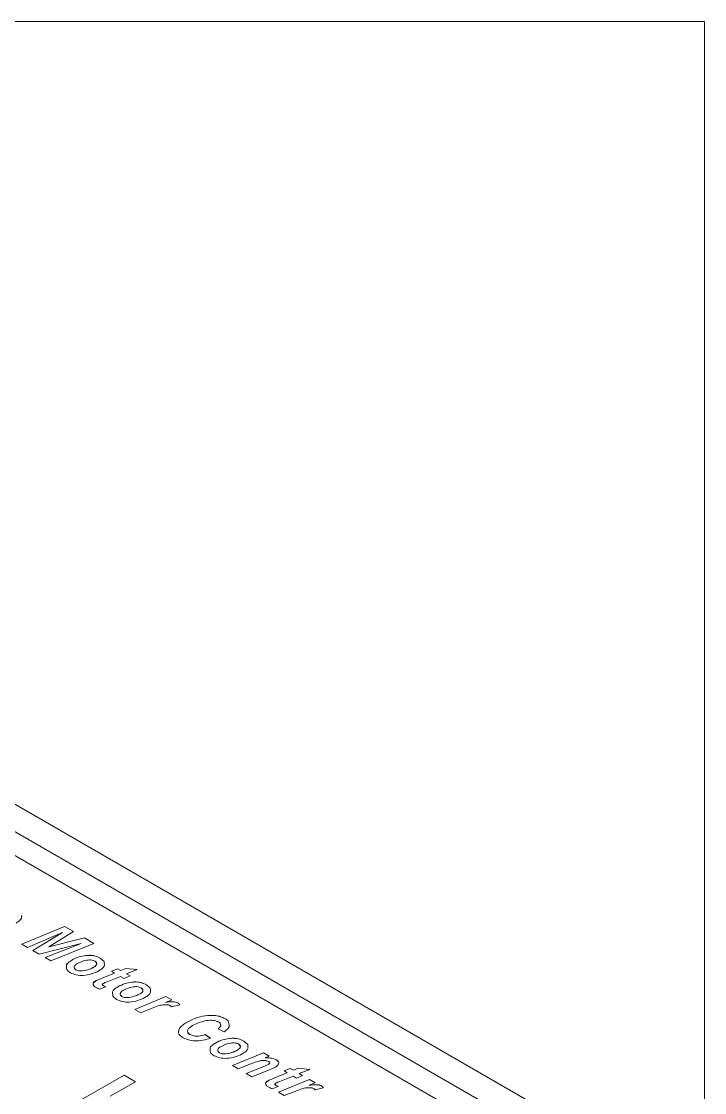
# Model space of a CAD drawing. Header units: millimetres. Extents: x 2 to 278, y 1 to 215.
# Drawn here: x 262.79 to 277.99, y 190.82 to 214.65 of the extents above; entities that cross this region are included whole.
import ezdxf

# ---------------------------------------------------------------- set-up
doc = ezdxf.new("R2010")
doc.units = ezdxf.units.MM

msp = doc.modelspace()

# ---------------------------------------------------------------- linework, layer by layer
at = {"color": 7, "linetype": 'Continuous', "lineweight": 18}
for p, q in [((1.579, 214.645), (277.989, 214.645)), ((277.989, 0.903), (277.989, 214.645)), ((234.449, 213.514), (275.814, 189.634)), ((233.918, 213.208), (275.284, 189.328)), ((274.471, 189.267), (234.29, 212.463)), ((262.792, 194.763), (262.794, 194.736)), ((262.798, 194.127), (263.751, 194.517)), ((262.798, 194.127), (263.751, 194.516)), ((263.708, 194.387), (262.927, 194.053)), ((263.047, 193.984), (263.708, 194.387)), ((263.047, 193.984), (263.708, 194.386)), ((263.948, 194.403), (263.398, 194.062)), ((263.708, 194.386), (263.708, 194.387)), ((263.751, 194.517), (263.948, 194.403)), ((263.751, 194.516), (263.751, 194.517)), ((263.751, 194.516), (263.948, 194.403)), ((264.121, 194.143), (263.182, 193.906)), ((263.316, 193.829), (264.121, 194.143)), ((263.316, 193.829), (264.121, 194.142)), ((263.398, 194.062), (264.192, 194.262)), ((263.398, 194.062), (264.192, 194.262)), ((264.121, 194.142), (264.121, 194.143)), ((264.192, 194.262), (264.404, 194.139)), ((264.192, 194.262), (264.404, 194.139)), ((264.192, 194.262), (264.192, 194.262)), ((262.927, 194.053), (262.798, 194.127)), ((263.182, 193.906), (263.047, 193.984)), ((263.398, 194.062), (263.398, 194.062)), ((264.404, 194.139), (263.445, 193.754)), ((263.445, 193.754), (263.316, 193.829)), ((263.911, 193.769), (263.911, 193.769)), ((264.222, 193.872), (264.222, 193.872)), ((264.546, 193.814), (264.629, 193.739)), ((264.546, 193.813), (264.546, 193.814)), ((264.546, 193.813), (264.629, 193.739)), ((264.002, 193.554), (264.002, 193.555)), ((264.154, 193.533), (264.154, 193.533)), ((264.404, 193.614), (264.404, 193.615)), ((264.584, 193.369), (264.865, 193.483)), ((264.584, 193.368), (264.865, 193.482)), ((264.796, 193.523), (264.934, 193.578)), ((264.796, 193.523), (264.934, 193.577)), ((264.865, 193.483), (264.796, 193.523)), ((264.865, 193.482), (264.865, 193.483)), ((264.934, 193.578), (265.003, 193.538)), ((264.934, 193.577), (264.934, 193.578)), ((264.934, 193.577), (265.003, 193.537)), ((265.003, 193.538), (265.112, 193.582)), ((265.003, 193.537), (265.112, 193.582)), ((265.003, 193.537), (265.003, 193.538)), ((265.112, 193.582), (265.365, 193.558)), ((265.112, 193.582), (265.365, 193.558)), ((265.112, 193.582), (265.112, 193.582)), ((265.365, 193.558), (265.131, 193.464)), ((265.131, 193.464), (265.208, 193.419)), ((265.131, 193.463), (265.131, 193.464)), ((265.131, 193.463), (265.208, 193.419)), ((264.441, 193.305), (264.441, 193.306)), ((264.584, 193.368), (264.584, 193.369)), ((264.615, 193.2), (264.615, 193.201)), ((264.994, 193.409), (264.701, 193.29)), ((265.073, 193.363), (264.994, 193.409)), ((265.208, 193.419), (265.073, 193.363)), ((265.249, 193.28), (265.249, 193.28)), ((265.572, 193.221), (265.655, 193.146)), ((265.572, 193.221), (265.655, 193.146)), ((265.572, 193.221), (265.572, 193.221)), ((264.663, 193.178), (264.529, 193.125)), ((264.937, 193.176), (264.937, 193.177)), ((265.028, 192.962), (265.028, 192.962)), ((265.315, 192.675), (266.006, 192.958)), ((265.315, 192.675), (266.006, 192.958)), ((265.43, 193.022), (265.43, 193.022)), ((266.006, 192.958), (266.135, 192.884)), ((266.006, 192.958), (266.135, 192.884)), ((266.006, 192.958), (266.006, 192.958)), ((265.181, 192.94), (265.181, 192.941)), ((266.135, 192.884), (265.999, 192.83)), ((265.999, 192.83), (265.999, 192.83)), ((266.312, 192.775), (266.131, 192.731)), ((266.27, 192.818), (266.27, 192.819)), ((265.444, 192.6), (265.315, 192.675)), ((265.664, 192.687), (265.444, 192.6)), ((266.478, 192.392), (266.478, 192.393)), ((267.302, 192.174), (267.165, 192.241)), ((267.314, 192.471), (267.314, 192.472)), ((266.536, 192.116), (266.536, 192.116)), ((266.88, 192.113), (266.996, 192.033)), ((266.88, 192.112), (266.88, 192.113)), ((266.88, 192.112), (266.996, 192.033)), ((267.417, 192.028), (267.417, 192.028)), ((267.106, 191.925), (267.106, 191.925)), ((267.599, 191.77), (267.599, 191.771)), ((267.74, 191.97), (267.824, 191.894)), ((267.74, 191.969), (267.74, 191.97)), ((267.74, 191.969), (267.824, 191.894)), ((267.196, 191.71), (267.196, 191.711)), ((267.349, 191.689), (267.349, 191.689)), ((267.484, 191.423), (268.175, 191.707)), ((267.484, 191.423), (268.175, 191.706)), ((268.175, 191.707), (268.303, 191.632)), ((268.175, 191.706), (268.175, 191.707)), ((268.175, 191.706), (268.303, 191.632)), ((268.303, 191.632), (268.213, 191.596)), ((268.213, 191.595), (268.213, 191.596)), ((268.467, 191.55), (268.467, 191.55)), ((267.612, 191.349), (267.484, 191.423)), ((267.896, 191.462), (267.612, 191.349)), ((267.79, 191.246), (268.182, 191.407)), ((267.79, 191.246), (268.182, 191.406)), ((268.313, 191.333), (267.918, 191.172)), ((268.182, 191.406), (268.182, 191.407)), ((268.283, 191.451), (268.283, 191.451)), ((268.635, 191.306), (268.773, 191.361)), ((268.635, 191.306), (268.773, 191.361)), ((268.705, 191.266), (268.635, 191.306)), ((268.773, 191.361), (268.842, 191.321)), ((268.773, 191.361), (268.842, 191.321)), ((268.773, 191.361), (268.773, 191.361)), ((268.842, 191.321), (268.951, 191.366)), ((268.842, 191.321), (268.951, 191.365)), ((268.842, 191.321), (268.842, 191.321)), ((268.951, 191.366), (269.205, 191.341)), ((268.951, 191.365), (268.951, 191.366)), ((268.951, 191.365), (269.205, 191.341)), ((269.205, 191.341), (268.97, 191.247)), ((265.074, 191.213), (263.706, 190.424)), ((265.074, 191.209), (263.706, 190.424)), ((264.767, 190.741), (265.33, 191.066)), ((265.33, 191.066), (265.074, 191.213)), ((265.074, 191.209), (265.074, 191.213)), ((265.33, 191.066), (265.074, 191.209)), ((267.918, 191.172), (267.79, 191.246)), ((268.28, 191.089), (268.28, 191.089)), ((268.424, 191.152), (268.705, 191.266)), ((268.424, 191.152), (268.705, 191.266)), ((268.424, 191.152), (268.424, 191.152)), ((268.51, 190.83), (269.201, 191.114)), ((268.51, 190.83), (269.201, 191.114)), ((268.833, 191.192), (268.541, 191.074)), ((268.705, 191.266), (268.705, 191.266)), ((268.913, 191.146), (268.833, 191.192)), ((269.047, 191.203), (268.913, 191.146)), ((268.97, 191.247), (269.047, 191.203)), ((268.97, 191.247), (269.047, 191.203)), ((268.97, 191.247), (268.97, 191.247)), ((269.201, 191.114), (269.329, 191.04)), ((269.201, 191.114), (269.329, 191.04)), ((269.201, 191.114), (269.201, 191.114)), ((268.502, 190.961), (268.368, 190.908)), ((268.454, 190.984), (268.454, 190.984)), ((268.638, 190.756), (268.51, 190.83)), ((268.858, 190.843), (268.638, 190.756)), ((269.329, 191.04), (269.194, 190.986)), ((269.194, 190.985), (269.194, 190.986)), ((269.507, 190.931), (269.325, 190.887)), ((269.464, 190.974), (269.464, 190.974))]:
    msp.add_line(p, q, dxfattribs=at)
for points, knots in [([(262.792, 194.763), (262.796, 194.746), (262.805, 194.705), (262.752, 194.645), (262.698, 194.61), (262.671, 194.592)], [0, 0, 0, 0, 0.265748, 0.632392, 1, 1, 1, 1]), ([(263.794, 193.63), (263.793, 193.637), (263.788, 193.667), (263.833, 193.717), (263.885, 193.752), (263.911, 193.769)], [0, 0, 0, 0, 0.129399, 0.564143, 1, 1, 1, 1]), ([(263.794, 193.63), (263.793, 193.636), (263.788, 193.666), (263.833, 193.717), (263.885, 193.751), (263.911, 193.769)], [0, 0, 0, 0, 0.129399, 0.564143, 1, 1, 1, 1]), ([(263.911, 193.769), (263.962, 193.796), (264.054, 193.843), (264.171, 193.863), (264.222, 193.872)], [0, 0, 0, 0, 0.56, 1, 1, 1, 1]), ([(263.911, 193.769), (263.962, 193.795), (264.054, 193.843), (264.171, 193.863), (264.222, 193.872)], [0, 0, 0, 0, 0.56, 1, 1, 1, 1]), ([(264.039, 193.697), (264.022, 193.685), (263.987, 193.663), (263.961, 193.623), (263.964, 193.583), (263.989, 193.564), (264.002, 193.555)], [0, 0, 0, 0, 0.281069, 0.560669, 0.780582, 1, 1, 1, 1]), ([(264.429, 193.747), (264.415, 193.754), (264.386, 193.767), (264.313, 193.777), (264.184, 193.762), (264.097, 193.723), (264.039, 193.697)], [0, 0, 0, 0, 0.12528, 0.250752, 0.500659, 1, 1, 1, 1]), ([(264.222, 193.872), (264.255, 193.875), (264.321, 193.88), (264.439, 193.865), (264.505, 193.833), (264.546, 193.814)], [0, 0, 0, 0, 0.280561, 0.560904, 1, 1, 1, 1]), ([(264.222, 193.872), (264.255, 193.874), (264.321, 193.88), (264.439, 193.864), (264.505, 193.833), (264.546, 193.813)], [0, 0, 0, 0, 0.280561, 0.560904, 1, 1, 1, 1]), ([(264.404, 193.614), (264.42, 193.625), (264.452, 193.645), (264.473, 193.679), (264.466, 193.699), (264.429, 193.747)], [0, 0, 0, 0, 0.4114312, 0.8209735, 1, 1, 1, 1]), ([(264.404, 193.615), (264.42, 193.625), (264.453, 193.646), (264.473, 193.684), (264.465, 193.721), (264.441, 193.738), (264.429, 193.747)], [0, 0, 0, 0, 0.280731, 0.560174, 0.780012, 1, 1, 1, 1]), ([(264.629, 193.739), (264.636, 193.683), (264.645, 193.643), (264.592, 193.582), (264.538, 193.547), (264.511, 193.53)], [0, 0, 0, 0, 0.265748, 0.632392, 1, 1, 1, 1]), ([(263.883, 193.489), (263.847, 193.512), (263.795, 193.546), (263.797, 193.59), (263.794, 193.63)], [0, 0, 0, 0, 0.6814099, 1, 1, 1, 1]), ([(264.511, 193.53), (264.461, 193.505), (264.36, 193.455), (264.181, 193.425), (264.006, 193.432), (263.924, 193.47), (263.883, 193.489)], [0, 0, 0, 0, 0.280605, 0.560642, 0.780297, 1, 1, 1, 1]), ([(264.002, 193.555), (263.968, 193.591), (263.969, 193.576), (263.988, 193.564), (264.002, 193.554)], [0, 0, 0, 0, 0.244626, 1, 1, 1, 1]), ([(264.002, 193.555), (264.014, 193.549), (264.037, 193.538), (264.091, 193.529), (264.13, 193.531), (264.154, 193.533)], [0, 0, 0, 0, 0.280003, 0.560054, 1, 1, 1, 1]), ([(264.002, 193.554), (264.014, 193.549), (264.037, 193.537), (264.091, 193.528), (264.13, 193.531), (264.154, 193.533)], [0, 0, 0, 0, 0.280003, 0.560054, 1, 1, 1, 1]), ([(264.154, 193.533), (264.207, 193.542), (264.301, 193.559), (264.373, 193.598), (264.404, 193.615)], [0, 0, 0, 0, 0.558979, 1, 1, 1, 1]), ([(264.154, 193.533), (264.207, 193.542), (264.301, 193.559), (264.373, 193.597), (264.404, 193.614)], [0, 0, 0, 0, 0.558979, 1, 1, 1, 1]), ([(264.453, 193.16), (264.435, 193.171), (264.399, 193.194), (264.377, 193.239), (264.398, 193.278), (264.427, 193.297), (264.441, 193.306)], [0, 0, 0, 0, 0.280972, 0.559422, 0.779239, 1, 1, 1, 1]), ([(264.441, 193.305), (264.392, 193.259), (264.4, 193.28), (264.426, 193.296), (264.441, 193.305)], [0, 0, 0, 0, 0.4227444, 1, 1, 1, 1]), ([(264.441, 193.306), (264.467, 193.318), (264.513, 193.34), (264.563, 193.36), (264.584, 193.369)], [0, 0, 0, 0, 0.559855, 1, 1, 1, 1]), ([(264.441, 193.305), (264.467, 193.318), (264.513, 193.34), (264.563, 193.359), (264.584, 193.368)], [0, 0, 0, 0, 0.559855, 1, 1, 1, 1]), ([(264.611, 193.251), (264.605, 193.247), (264.592, 193.239), (264.587, 193.218), (264.604, 193.207), (264.615, 193.201)], [0, 0, 0, 0, 0.281915, 0.559754, 1, 1, 1, 1]), ([(264.615, 193.201), (264.591, 193.222), (264.589, 193.214), (264.602, 193.207), (264.615, 193.2)], [0, 0, 0, 0, 0.025587, 1, 1, 1, 1]), ([(264.701, 193.29), (264.684, 193.283), (264.653, 193.271), (264.624, 193.257), (264.611, 193.251)], [0, 0, 0, 0, 0.560137, 1, 1, 1, 1]), ([(264.615, 193.201), (264.624, 193.196), (264.639, 193.189), (264.656, 193.181), (264.663, 193.178)], [0, 0, 0, 0, 0.559954, 1, 1, 1, 1]), ([(264.615, 193.2), (264.624, 193.196), (264.639, 193.188), (264.656, 193.181), (264.663, 193.178)], [0, 0, 0, 0, 0.559954, 1, 1, 1, 1]), ([(264.937, 193.177), (264.988, 193.203), (265.08, 193.251), (265.197, 193.271), (265.249, 193.28)], [0, 0, 0, 0, 0.56, 1, 1, 1, 1]), ([(264.937, 193.176), (264.988, 193.203), (265.08, 193.25), (265.197, 193.271), (265.249, 193.28)], [0, 0, 0, 0, 0.56, 1, 1, 1, 1]), ([(265.249, 193.28), (265.281, 193.283), (265.347, 193.288), (265.465, 193.272), (265.532, 193.241), (265.572, 193.221)], [0, 0, 0, 0, 0.280561, 0.560904, 1, 1, 1, 1]), ([(265.249, 193.28), (265.281, 193.282), (265.347, 193.287), (265.465, 193.272), (265.532, 193.24), (265.572, 193.221)], [0, 0, 0, 0, 0.280561, 0.560904, 1, 1, 1, 1]), ([(264.529, 193.125), (264.514, 193.131), (264.487, 193.141), (264.464, 193.154), (264.453, 193.16)], [0, 0, 0, 0, 0.559827, 1, 1, 1, 1]), ([(264.82, 193.038), (264.819, 193.045), (264.814, 193.074), (264.859, 193.125), (264.911, 193.159), (264.937, 193.177)], [0, 0, 0, 0, 0.129399, 0.564143, 1, 1, 1, 1]), ([(264.82, 193.038), (264.819, 193.044), (264.814, 193.074), (264.859, 193.125), (264.911, 193.159), (264.937, 193.176)], [0, 0, 0, 0, 0.129399, 0.564143, 1, 1, 1, 1]), ([(264.909, 192.897), (264.873, 192.92), (264.821, 192.954), (264.823, 192.998), (264.82, 193.038)], [0, 0, 0, 0, 0.6814099, 1, 1, 1, 1]), ([(265.065, 193.104), (265.048, 193.093), (265.013, 193.071), (264.987, 193.031), (264.99, 192.991), (265.015, 192.972), (265.028, 192.962)], [0, 0, 0, 0, 0.281069, 0.560669, 0.780582, 1, 1, 1, 1]), ([(265.028, 192.962), (264.995, 192.999), (264.995, 192.983), (265.014, 192.971), (265.028, 192.962)], [0, 0, 0, 0, 0.244626, 1, 1, 1, 1]), ([(265.028, 192.962), (265.04, 192.956), (265.063, 192.945), (265.117, 192.936), (265.157, 192.939), (265.181, 192.94)], [0, 0, 0, 0, 0.280003, 0.560054, 1, 1, 1, 1]), ([(265.028, 192.962), (265.04, 192.957), (265.063, 192.945), (265.117, 192.936), (265.157, 192.939), (265.181, 192.941)], [0, 0, 0, 0, 0.280003, 0.560054, 1, 1, 1, 1]), ([(265.455, 193.155), (265.441, 193.161), (265.412, 193.174), (265.34, 193.185), (265.21, 193.17), (265.123, 193.13), (265.065, 193.104)], [0, 0, 0, 0, 0.12528, 0.250752, 0.500659, 1, 1, 1, 1]), ([(265.181, 192.94), (265.233, 192.95), (265.327, 192.967), (265.399, 193.005), (265.43, 193.022)], [0, 0, 0, 0, 0.5589792, 1, 1, 1, 1]), ([(265.181, 192.941), (265.233, 192.95), (265.327, 192.967), (265.399, 193.005), (265.43, 193.022)], [0, 0, 0, 0, 0.5589792, 1, 1, 1, 1]), ([(265.43, 193.022), (265.446, 193.032), (265.478, 193.053), (265.499, 193.087), (265.492, 193.107), (265.455, 193.155)], [0, 0, 0, 0, 0.411431, 0.820973, 1, 1, 1, 1]), ([(265.43, 193.022), (265.447, 193.033), (265.479, 193.054), (265.499, 193.092), (265.491, 193.129), (265.467, 193.146), (265.455, 193.155)], [0, 0, 0, 0, 0.280731, 0.560174, 0.780012, 1, 1, 1, 1]), ([(265.655, 193.146), (265.662, 193.091), (265.671, 193.05), (265.618, 192.99), (265.564, 192.955), (265.537, 192.938)], [0, 0, 0, 0, 0.265748, 0.632392, 1, 1, 1, 1]), ([(265.537, 192.938), (265.487, 192.913), (265.386, 192.863), (265.207, 192.832), (265.032, 192.84), (264.95, 192.878), (264.909, 192.897)], [0, 0, 0, 0, 0.280605, 0.560642, 0.780297, 1, 1, 1, 1]), ([(266.025, 192.777), (265.987, 192.777), (265.911, 192.776), (265.791, 192.738), (265.712, 192.707), (265.664, 192.687)], [0, 0, 0, 0, 0.278975, 0.559004, 1, 1, 1, 1]), ([(265.999, 192.83), (266.051, 192.838), (266.123, 192.848), (266.219, 192.84), (266.253, 192.826), (266.27, 192.819)], [0, 0, 0, 0, 0.560043, 0.780399, 1, 1, 1, 1]), ([(265.999, 192.83), (266.051, 192.837), (266.123, 192.848), (266.219, 192.84), (266.253, 192.825), (266.27, 192.818)], [0, 0, 0, 0, 0.560043, 0.780399, 1, 1, 1, 1]), ([(266.102, 192.757), (266.089, 192.763), (266.067, 192.773), (266.038, 192.776), (266.025, 192.777)], [0, 0, 0, 0, 0.559272, 1, 1, 1, 1]), ([(266.131, 192.731), (266.127, 192.736), (266.119, 192.746), (266.107, 192.753), (266.102, 192.757)], [0, 0, 0, 0, 0.559371, 1, 1, 1, 1]), ([(266.27, 192.819), (266.28, 192.811), (266.299, 192.798), (266.308, 192.782), (266.312, 192.775)], [0, 0, 0, 0, 0.559247, 1, 1, 1, 1]), ([(266.27, 192.818), (266.28, 192.811), (266.299, 192.797), (266.308, 192.781), (266.312, 192.775)], [0, 0, 0, 0, 0.559247, 1, 1, 1, 1]), ([(266.478, 192.393), (266.536, 192.423), (266.653, 192.483), (266.872, 192.538), (267.073, 192.546), (267.224, 192.516), (267.284, 192.486), (267.314, 192.472)], [0, 0, 0, 0, 0.250602, 0.500806, 0.749668, 0.874863, 1, 1, 1, 1]), ([(266.478, 192.392), (266.536, 192.422), (266.653, 192.483), (266.872, 192.538), (267.073, 192.546), (267.224, 192.515), (267.284, 192.486), (267.314, 192.471)], [0, 0, 0, 0, 0.250602, 0.500806, 0.749668, 0.874863, 1, 1, 1, 1]), ([(266.39, 192.042), (266.362, 192.061), (266.305, 192.099), (266.276, 192.175), (266.301, 192.254), (266.374, 192.328), (266.443, 192.371), (266.478, 192.393)], [0, 0, 0, 0, 0.1865422, 0.3726856, 0.5591205, 0.7793222, 1, 1, 1, 1]), ([(266.29, 192.192), (266.293, 192.211), (266.302, 192.259), (266.375, 192.327), (266.443, 192.371), (266.478, 192.392)], [0, 0, 0, 0, 0.241969, 0.620575, 1, 1, 1, 1]), ([(266.598, 192.316), (266.554, 192.287), (266.488, 192.243), (266.483, 192.174), (266.504, 192.138), (266.525, 192.123), (266.536, 192.116)], [0, 0, 0, 0, 0.498672, 0.748704, 0.874342, 1, 1, 1, 1]), ([(267.174, 192.394), (267.152, 192.404), (267.109, 192.423), (267.001, 192.438), (266.81, 192.415), (266.683, 192.356), (266.598, 192.316)], [0, 0, 0, 0, 0.1252766, 0.2508252, 0.500547, 1, 1, 1, 1]), ([(267.165, 192.241), (267.18, 192.254), (267.211, 192.28), (267.233, 192.324), (267.216, 192.366), (267.188, 192.385), (267.174, 192.394)], [0, 0, 0, 0, 0.280922, 0.559963, 0.779695, 1, 1, 1, 1]), ([(267.165, 192.241), (267.18, 192.253), (267.21, 192.28), (267.233, 192.316), (267.224, 192.335), (267.222, 192.339)], [0, 0, 0, 0, 0.446718, 0.890445, 1, 1, 1, 1]), ([(267.401, 192.389), (267.411, 192.331), (267.421, 192.293), (267.376, 192.232), (267.327, 192.193), (267.302, 192.174)], [0, 0, 0, 0, 0.227033, 0.6130805, 1, 1, 1, 1]), ([(267.314, 192.472), (267.354, 192.448), (267.397, 192.423), (267.4, 192.391), (267.401, 192.389)], [0, 0, 0, 0, 0.948784, 1, 1, 1, 1]), ([(267.314, 192.471), (267.354, 192.448), (267.396, 192.423), (267.4, 192.391), (267.401, 192.389)], [0, 0, 0, 0, 0.95273, 1, 1, 1, 1]), ([(266.996, 192.033), (266.941, 192.017), (266.832, 191.985), (266.661, 191.97), (266.502, 191.989), (266.427, 192.024), (266.39, 192.042)], [0, 0, 0, 0, 0.280716, 0.560491, 0.780279, 1, 1, 1, 1]), ([(266.536, 192.116), (266.49, 192.171), (266.488, 192.159), (266.505, 192.138), (266.525, 192.123), (266.536, 192.116)], [0, 0, 0, 0, 0.138246, 0.5690883, 1, 1, 1, 1]), ([(266.536, 192.116), (266.564, 192.104), (266.62, 192.081), (266.75, 192.077), (266.83, 192.099), (266.88, 192.113)], [0, 0, 0, 0, 0.279196, 0.559544, 1, 1, 1, 1]), ([(266.536, 192.116), (266.564, 192.104), (266.62, 192.08), (266.75, 192.076), (266.83, 192.099), (266.88, 192.112)], [0, 0, 0, 0, 0.279196, 0.559544, 1, 1, 1, 1]), ([(267.106, 191.925), (267.157, 191.952), (267.248, 191.999), (267.365, 192.019), (267.417, 192.028)], [0, 0, 0, 0, 0.5599998, 1, 1, 1, 1]), ([(267.106, 191.925), (267.157, 191.951), (267.248, 191.999), (267.365, 192.019), (267.417, 192.028)], [0, 0, 0, 0, 0.5599998, 1, 1, 1, 1]), ([(267.417, 192.028), (267.45, 192.031), (267.515, 192.036), (267.634, 192.021), (267.7, 191.989), (267.74, 191.97)], [0, 0, 0, 0, 0.280561, 0.560904, 1, 1, 1, 1]), ([(267.417, 192.028), (267.45, 192.03), (267.515, 192.035), (267.634, 192.02), (267.7, 191.988), (267.74, 191.969)], [0, 0, 0, 0, 0.280561, 0.560904, 1, 1, 1, 1]), ([(266.989, 191.786), (266.988, 191.793), (266.982, 191.823), (267.028, 191.873), (267.08, 191.908), (267.106, 191.925)], [0, 0, 0, 0, 0.129399, 0.564143, 1, 1, 1, 1]), ([(266.989, 191.786), (266.988, 191.792), (266.982, 191.822), (267.028, 191.873), (267.08, 191.907), (267.106, 191.925)], [0, 0, 0, 0, 0.129399, 0.564143, 1, 1, 1, 1]), ([(267.077, 191.645), (267.042, 191.668), (266.99, 191.702), (266.991, 191.746), (266.989, 191.786)], [0, 0, 0, 0, 0.68141, 1, 1, 1, 1]), ([(267.233, 191.852), (267.216, 191.841), (267.181, 191.819), (267.155, 191.779), (267.158, 191.739), (267.184, 191.72), (267.196, 191.711)], [0, 0, 0, 0, 0.281069, 0.560669, 0.780582, 1, 1, 1, 1]), ([(267.624, 191.903), (267.609, 191.909), (267.58, 191.923), (267.508, 191.933), (267.379, 191.918), (267.292, 191.879), (267.233, 191.852)], [0, 0, 0, 0, 0.12528, 0.250752, 0.500659, 1, 1, 1, 1]), ([(267.349, 191.689), (267.401, 191.698), (267.495, 191.715), (267.567, 191.754), (267.599, 191.771)], [0, 0, 0, 0, 0.558979, 1, 1, 1, 1]), ([(267.349, 191.689), (267.401, 191.698), (267.495, 191.715), (267.567, 191.753), (267.599, 191.77)], [0, 0, 0, 0, 0.558979, 1, 1, 1, 1]), ([(267.599, 191.77), (267.615, 191.781), (267.646, 191.801), (267.668, 191.835), (267.661, 191.855), (267.624, 191.903)], [0, 0, 0, 0, 0.4114312, 0.8209735, 1, 1, 1, 1]), ([(267.599, 191.771), (267.615, 191.781), (267.647, 191.802), (267.667, 191.84), (267.66, 191.877), (267.636, 191.894), (267.624, 191.903)], [0, 0, 0, 0, 0.280731, 0.560174, 0.780012, 1, 1, 1, 1]), ([(267.824, 191.894), (267.83, 191.839), (267.839, 191.798), (267.786, 191.738), (267.732, 191.703), (267.705, 191.686)], [0, 0, 0, 0, 0.265748, 0.632392, 1, 1, 1, 1]), ([(267.705, 191.686), (267.655, 191.661), (267.555, 191.611), (267.375, 191.581), (267.2, 191.588), (267.118, 191.626), (267.077, 191.645)], [0, 0, 0, 0, 0.280605, 0.560642, 0.780297, 1, 1, 1, 1]), ([(267.196, 191.711), (267.163, 191.747), (267.164, 191.732), (267.182, 191.719), (267.196, 191.71)], [0, 0, 0, 0, 0.244626, 1, 1, 1, 1]), ([(267.196, 191.711), (267.208, 191.705), (267.232, 191.694), (267.286, 191.684), (267.325, 191.687), (267.349, 191.689)], [0, 0, 0, 0, 0.280003, 0.560054, 1, 1, 1, 1]), ([(267.196, 191.71), (267.208, 191.704), (267.232, 191.693), (267.286, 191.684), (267.325, 191.687), (267.349, 191.689)], [0, 0, 0, 0, 0.280003, 0.560054, 1, 1, 1, 1]), ([(268.218, 191.536), (268.184, 191.536), (268.117, 191.538), (268.009, 191.506), (267.939, 191.479), (267.896, 191.462)], [0, 0, 0, 0, 0.279239, 0.558988, 1, 1, 1, 1]), ([(268.213, 191.596), (268.266, 191.596), (268.36, 191.597), (268.434, 191.564), (268.467, 191.55)], [0, 0, 0, 0, 0.560801, 1, 1, 1, 1]), ([(268.213, 191.595), (268.266, 191.596), (268.36, 191.596), (268.434, 191.564), (268.467, 191.55)], [0, 0, 0, 0, 0.560801, 1, 1, 1, 1]), ([(268.292, 191.517), (268.279, 191.522), (268.257, 191.532), (268.23, 191.534), (268.218, 191.536)], [0, 0, 0, 0, 0.558974, 1, 1, 1, 1]), ([(268.467, 191.55), (268.485, 191.537), (268.521, 191.51), (268.52, 191.461), (268.49, 191.422), (268.459, 191.402), (268.444, 191.393)], [0, 0, 0, 0, 0.279259, 0.558215, 0.778777, 1, 1, 1, 1]), ([(268.467, 191.55), (268.488, 191.537), (268.514, 191.52), (268.513, 191.499), (268.467, 191.55)], [0, 0, 0, 0, 0.785653, 1, 1, 1, 1]), ([(268.182, 191.407), (268.201, 191.415), (268.236, 191.429), (268.269, 191.444), (268.283, 191.451)], [0, 0, 0, 0, 0.560125, 1, 1, 1, 1]), ([(268.182, 191.406), (268.201, 191.414), (268.236, 191.428), (268.269, 191.444), (268.283, 191.451)], [0, 0, 0, 0, 0.560125, 1, 1, 1, 1]), ([(268.283, 191.451), (268.292, 191.456), (268.308, 191.467), (268.317, 191.486), (268.31, 191.504), (268.298, 191.513), (268.292, 191.517)], [0, 0, 0, 0, 0.280762, 0.559903, 0.779798, 1, 1, 1, 1]), ([(268.283, 191.451), (268.291, 191.456), (268.307, 191.466), (268.317, 191.482), (268.313, 191.491), (268.292, 191.517)], [0, 0, 0, 0, 0.446242, 0.889909, 1, 1, 1, 1]), ([(268.444, 191.393), (268.42, 191.381), (268.378, 191.36), (268.332, 191.342), (268.313, 191.333)], [0, 0, 0, 0, 0.559835, 1, 1, 1, 1]), ([(268.293, 190.943), (268.274, 190.955), (268.238, 190.978), (268.216, 191.022), (268.238, 191.062), (268.266, 191.08), (268.28, 191.089)], [0, 0, 0, 0, 0.280972, 0.559422, 0.779239, 1, 1, 1, 1]), ([(268.28, 191.089), (268.232, 191.043), (268.24, 191.064), (268.265, 191.08), (268.28, 191.089)], [0, 0, 0, 0, 0.422744, 1, 1, 1, 1]), ([(268.28, 191.089), (268.306, 191.102), (268.353, 191.123), (268.402, 191.143), (268.424, 191.152)], [0, 0, 0, 0, 0.559855, 1, 1, 1, 1]), ([(268.28, 191.089), (268.306, 191.101), (268.353, 191.123), (268.402, 191.143), (268.424, 191.152)], [0, 0, 0, 0, 0.559855, 1, 1, 1, 1]), ([(268.541, 191.074), (268.524, 191.067), (268.493, 191.054), (268.464, 191.041), (268.451, 191.035)], [0, 0, 0, 0, 0.560137, 1, 1, 1, 1]), ([(268.368, 190.908), (268.353, 190.914), (268.326, 190.925), (268.303, 190.938), (268.293, 190.943)], [0, 0, 0, 0, 0.559827, 1, 1, 1, 1]), ([(268.451, 191.035), (268.444, 191.031), (268.432, 191.023), (268.426, 191.002), (268.444, 190.991), (268.454, 190.984)], [0, 0, 0, 0, 0.281915, 0.559754, 1, 1, 1, 1]), ([(268.454, 190.984), (268.43, 191.006), (268.428, 190.997), (268.441, 190.99), (268.454, 190.984)], [0, 0, 0, 0, 0.025587, 1, 1, 1, 1]), ([(268.454, 190.984), (268.463, 190.98), (268.479, 190.972), (268.495, 190.965), (268.502, 190.961)], [0, 0, 0, 0, 0.559954, 1, 1, 1, 1]), ([(268.454, 190.984), (268.463, 190.979), (268.479, 190.972), (268.495, 190.964), (268.502, 190.961)], [0, 0, 0, 0, 0.559954, 1, 1, 1, 1]), ([(269.22, 190.933), (269.182, 190.933), (269.106, 190.932), (268.985, 190.894), (268.906, 190.863), (268.858, 190.843)], [0, 0, 0, 0, 0.2789753, 0.5590045, 1, 1, 1, 1]), ([(269.194, 190.986), (269.245, 190.994), (269.317, 191.004), (269.414, 190.996), (269.447, 190.982), (269.464, 190.974)], [0, 0, 0, 0, 0.560043, 0.780399, 1, 1, 1, 1]), ([(269.194, 190.985), (269.245, 190.993), (269.317, 191.004), (269.414, 190.996), (269.447, 190.981), (269.464, 190.974)], [0, 0, 0, 0, 0.560043, 0.780399, 1, 1, 1, 1]), ([(269.297, 190.913), (269.284, 190.919), (269.261, 190.929), (269.232, 190.932), (269.22, 190.933)], [0, 0, 0, 0, 0.559272, 1, 1, 1, 1]), ([(269.325, 190.887), (269.321, 190.892), (269.314, 190.902), (269.302, 190.909), (269.297, 190.913)], [0, 0, 0, 0, 0.559371, 1, 1, 1, 1]), ([(269.464, 190.974), (269.474, 190.967), (269.493, 190.954), (269.503, 190.938), (269.507, 190.931)], [0, 0, 0, 0, 0.559247, 1, 1, 1, 1]), ([(269.464, 190.974), (269.474, 190.967), (269.493, 190.953), (269.503, 190.937), (269.507, 190.931)], [0, 0, 0, 0, 0.559247, 1, 1, 1, 1])]:
    msp.add_open_spline(points, degree=3, knots=knots, dxfattribs=at)

doc.saveas('drawing.dxf')
